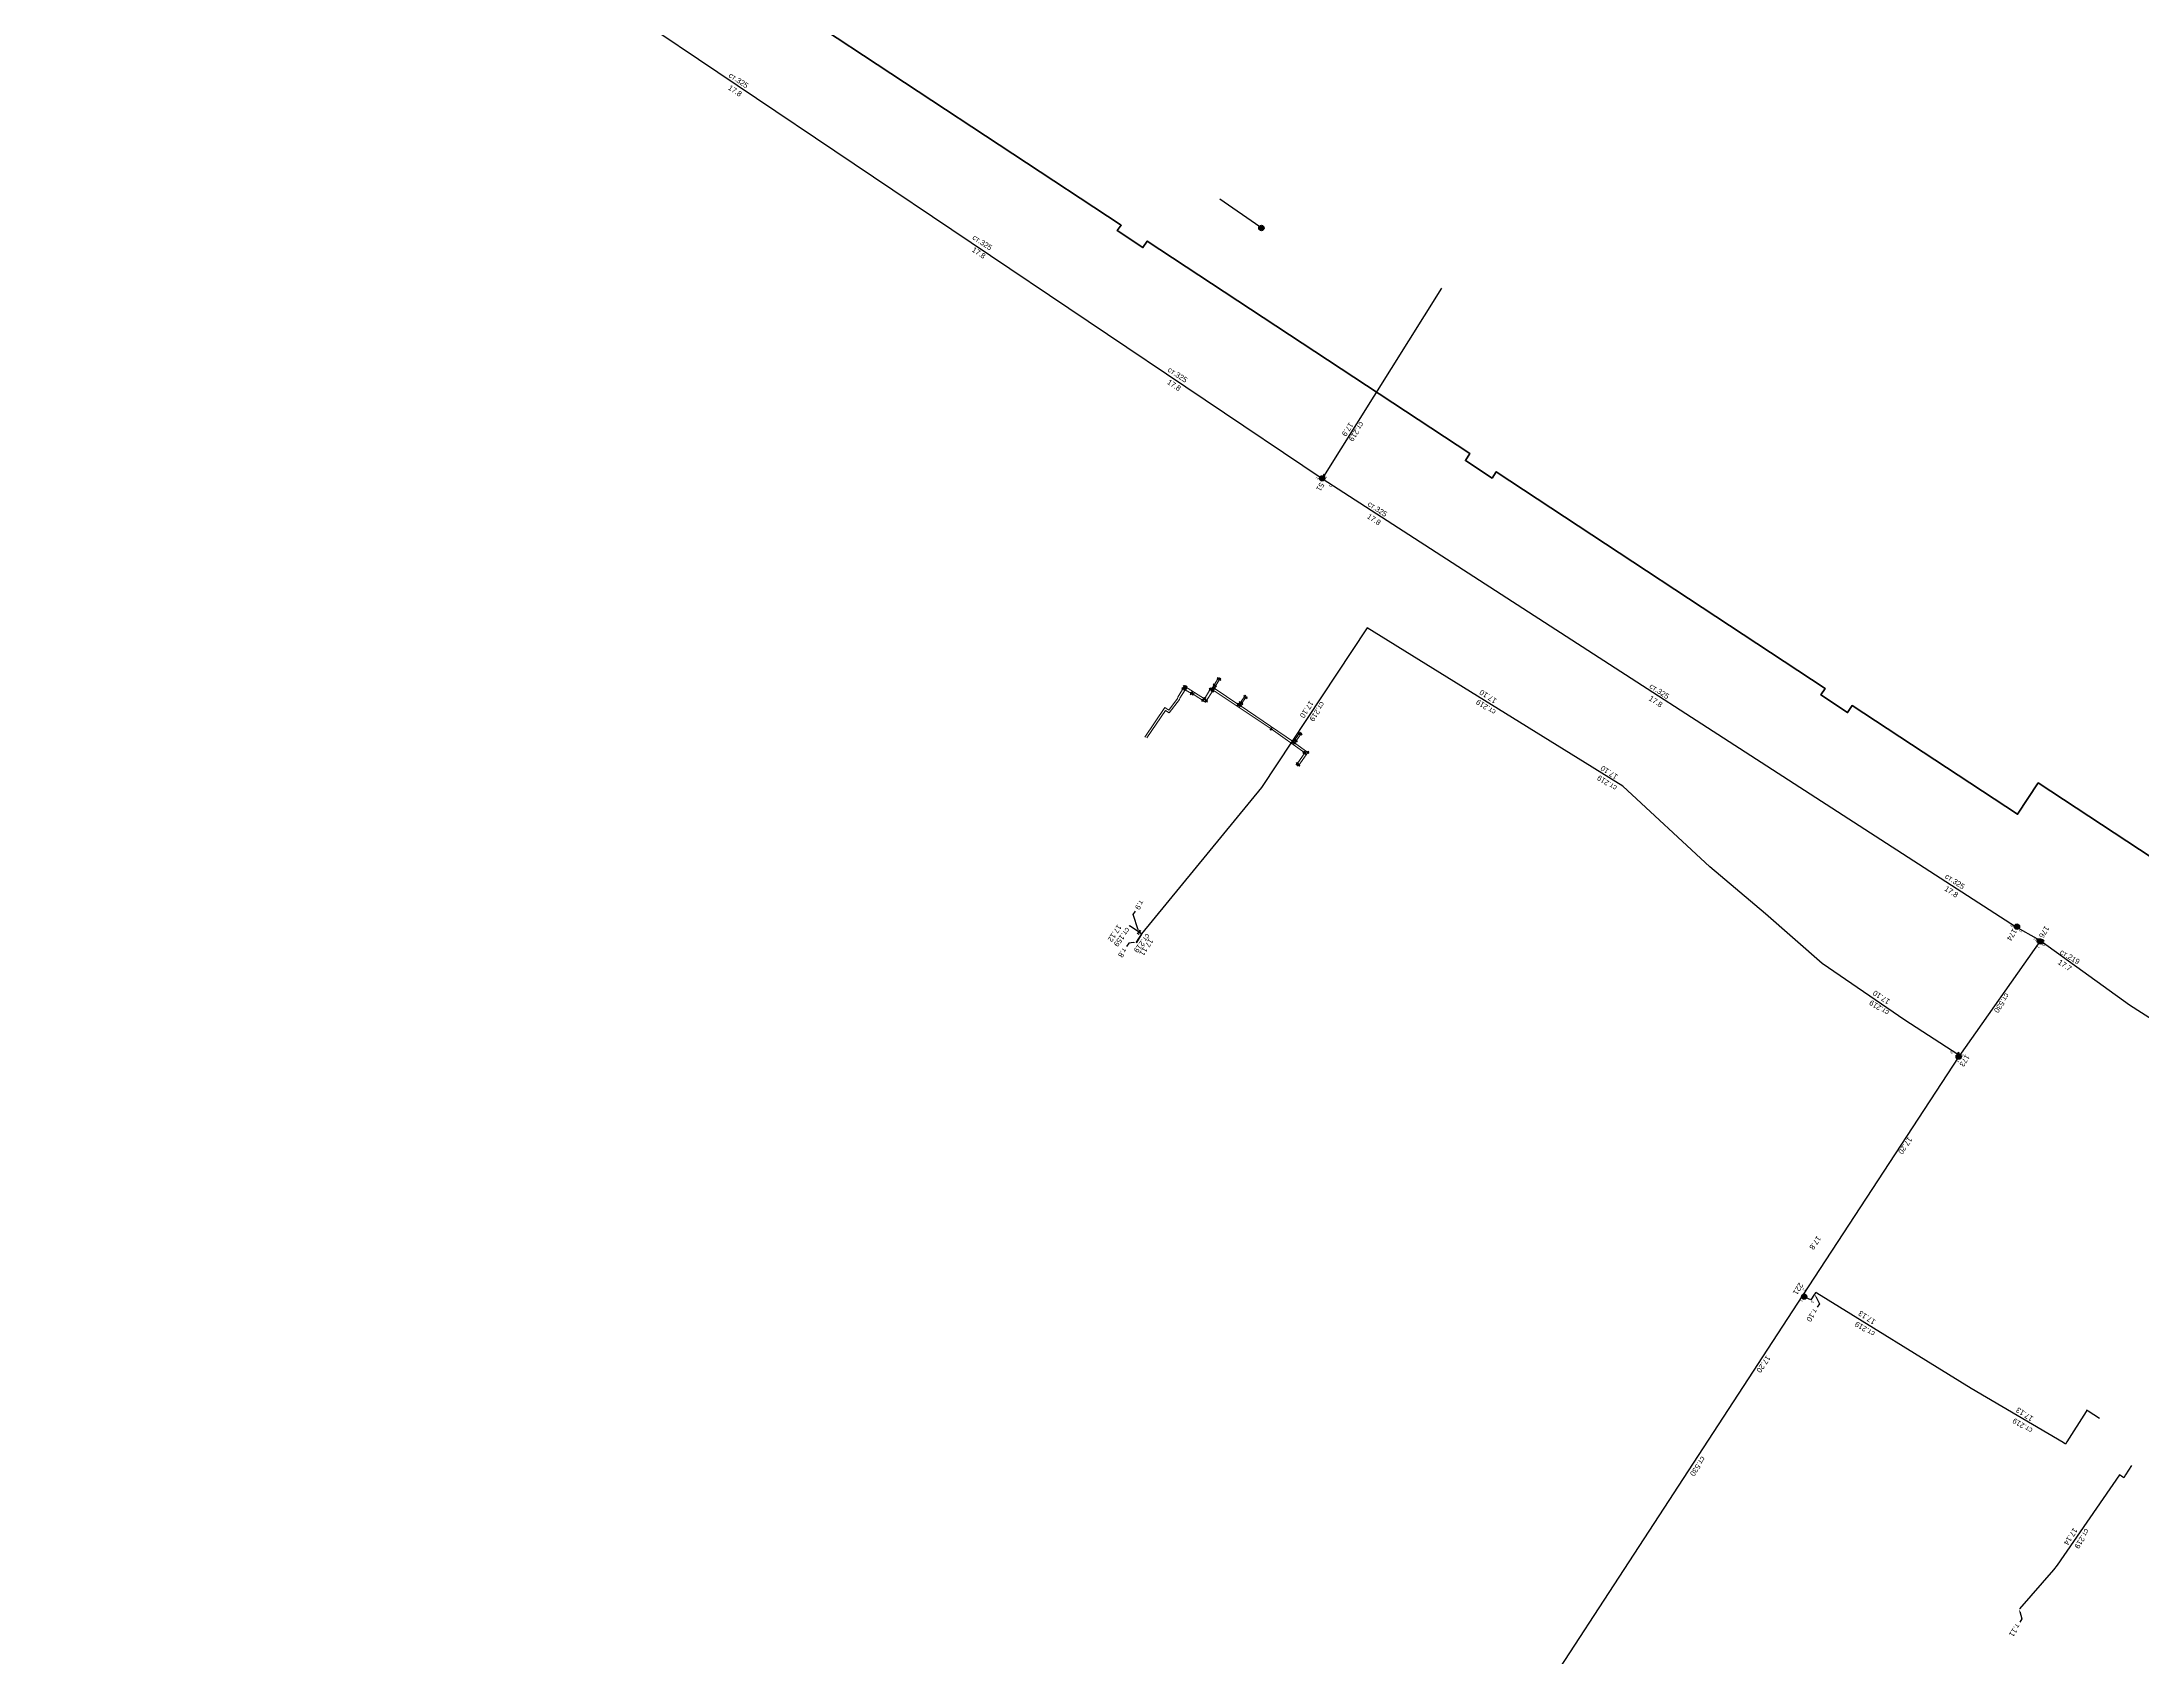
# Model space of a CAD drawing. Header units: millimetres. Extents: x 3214760 to 3224023, y 538957 to 542465.
# Drawn here: x 3222277.7 to 3222667.7, y 540942.3 to 541242.3 of the extents above; entities that cross this region are included whole.
import ezdxf
from ezdxf import colors
from ezdxf.entities.mleader import LeaderData, LeaderLine
from ezdxf.enums import TextEntityAlignment as Align
from ezdxf.math import Vec2, Vec3

# ---------------------------------------------------------------- set-up
doc = ezdxf.new("R2010")
doc.units = ezdxf.units.MM
doc.header["$PDMODE"] = 35
doc.header["$PDSIZE"] = 0.2
for name, color, linetype in [('06_Инженерно-технические сооружения', 7, 'Continuous'), ('61_Отметки высоты поверхности', 7, 'Continuous'), ('_Аммиак', 7, 'Continuous'), ('_Осветленная вода_Колодцы', 30, 'Continuous'), ('_Осветленная вода_Номер_труб', 7, 'Continuous'), ('_Осветленная вода_Подземка', 7, 'Continuous'), ('_ПЛК', 7, 'Continuous'), ('_ПЛК крышка колодец', 7, 'Continuous')]:
    doc.layers.add(name, color=color, linetype=linetype)
for name, color, linetype, lineweight in [('_Осветленная вода_Надземка', 7, 'Continuous', 9), ('_Осветленная вода_Номер участка', 7, 'Continuous', 9), ('_Осветленная вода_Точки', 7, 'Continuous', 9)]:
    doc.layers.add(name, color=color, linetype=linetype, lineweight=lineweight)
doc.styles.add('LIKE11', font='bm431.shx')
doc.styles.add('LIKE32', font='peteri.shx')
doc.styles.add('Line_GUGK', font='bm431.ttf')
doc.styles.add('Высотная отметка', font='', dxfattribs={"height": 0.2})
doc.styles.add('Имя', font='', dxfattribs={"height": 0.2})
doc.styles.get('Высотная отметка').set_extended_font_data('MS Shell Dlg 2')
doc.styles.get('Имя').set_extended_font_data('MS Shell Dlg 2')
doc.linetypes.add('g5_122_kl', pattern='A,1,-1,1.5,-0.4,["Кл",Line_GUGK,S=1,R=0,X=0,Y=-0.5],-2.4,1.5,-1,4,-1,4,-1,3', length=21.8)
doc.linetypes.add('g5_122_vpr', pattern='A,1,-1,1.5,-0.4,["Впр",Line_GUGK,S=1,R=0,X=0,Y=-0.5],-3.2,1.5,-1,4,-1,4,-1,3', length=22.6)

# ---------------------------------------------------------------- blocks, each defined once
blk = doc.blocks.new('g5_117kl')
h = blk.add_hatch(color=255)
h.paths.add_polyline_path([(0.42, 0.2, 0.633652), (-0.42, 0.2)])
h.paths.add_polyline_path([(-0.45, 0.12, 0.067116), (-0.46, 0, 0.067116), (-0.45, -0.12), (0.45, -0.12, 0.067116), (0.46, 0, 0.067116), (0.45, 0.12)])
h.paths.add_polyline_path([(-0.42, -0.2, 0.633652), (0.42, -0.2)])
at = {"color": 0}
for p, q in [((-0.47, 0.16), (0.47, 0.16)), ((-0.47, -0.16), (0.47, -0.16))]:
    blk.add_line(p, q, dxfattribs=at)
blk.add_circle((0, 0), 0.5, dxfattribs=at)
blk = doc.blocks.new('g5_117')
h = blk.add_hatch(color=255)
h.paths.add_polyline_path([(-0.3, 0.35), (0.35, -0.3, 0.177899), (0.46, 0, 0.639215)])
h.paths.add_polyline_path([(-0.35, 0.3, 0.177899), (-0.46, 0, 0.639215), (0.3, -0.35)])
at = {"color": 0}
blk.add_lwpolyline([(0.35, -0.35), (-0.35, 0.35)], dxfattribs=at)
blk.add_circle((0, 0), 0.5, dxfattribs=at)
blk = doc.blocks.new('ИИ27001')
at = {"color": 0, "flags": 128}
blk.add_lwpolyline([(-1.4, -0.7), (-1.4, 0.7), (1.4, -0.7), (1.4, 0.7)], close=True, dxfattribs=at)
blk = doc.blocks.new('g5_121_7d')
blk.add_hatch(color=0).paths.add_polyline_path([(1, -0.375), (0, 0), (1, 0.375)])
at = {"color": 0}
blk.add_lwpolyline([(1, -0.375), (0, 0), (1, 0.375)], close=True, dxfattribs=at)

msp = doc.modelspace()

# ---------------------------------------------------------------- linework, layer by layer
at = {"layer": '06_Инженерно-технические сооружения', "color": 7, "linetype": 'Continuous', "lineweight": 20, "flags": 128}
msp.add_lwpolyline([(3222482.49, 541113.12), (3222486.22, 541118.68), (3222486.95, 541118.19), (3222488.57, 541120.36), (3222488.67, 541120.59), (3222489.85, 541122.6), (3222493.61, 541120.24), (3222494.73, 541122.13), (3222494.94, 541122.1), (3222495.4, 541122.87), (3222496.15, 541124.04), (3222496.4, 541123.88), (3222495.38, 541122.24), (3222499.96, 541119.17), (3222500.25, 541119.56), (3222501.09, 541120.77), (3222501.29, 541120.51), (3222500.48, 541119.39), (3222500.22, 541119.01), (3222510.1, 541112.3), (3222510.35, 541112.65), (3222511.23, 541113.91), (3222511.49, 541113.73), (3222510.6, 541112.44), (3222510.31, 541112.07), (3222512.79, 541110.33), (3222511.08, 541107.97), (3222510.77, 541108.21), (3222512.23, 541110.24), (3222505.97, 541114.68), (3222495.19, 541121.9), (3222493.79, 541119.66), (3222491.49, 541121.15), (3222491.25, 541121.34), (3222491.16, 541121.23), (3222490.03, 541121.96), (3222489.02, 541120.4), (3222488.92, 541120.15), (3222487.04, 541117.65), (3222486.33, 541118.13), (3222482.89, 541113)], dxfattribs=at)
at = {"layer": '61_Отметки высоты поверхности', "color": 2, "ltscale": 100, "elevation": 29.1}
msp.add_lwpolyline([(3222495.21, 541121.89), (3222495.19, 541121.9)], dxfattribs=at)
at = {"layer": '61_Отметки высоты поверхности', "color": 2}
for p in [(3222496.15, 541124.04, 27.39), (3222496.4, 541123.88, 27.39), (3222489.59, 541122.19, 29.09), (3222489.82, 541122.56, 29.11), (3222489.97, 541122.53, 29.09), (3222490.03, 541121.96, 29.1), (3222490.16, 541122.41, 29.09), (3222491.16, 541121.23, 29.06), (3222491.25, 541121.34, 29.07), (3222491.49, 541121.15, 29.02), (3222493.28, 541119.99, 29.02), (3222493.54, 541120.28, 29.05), (3222493.65, 541120.33, 29.06), (3222493.94, 541119.9, 29.06), (3222494.67, 541122.04, 29.04), (3222494.85, 541122.11, 29.07), (3222494.94, 541122.1, 29.09), (3222495.08, 541121.73, 29.07), (3222495.21, 541121.89, 29.1), (3222495.4, 541122.87, 29.08), (3222495.4, 541122.28, 29.09), (3222495.44, 541122.2, 29.09), (3222495.65, 541122.69, 29.08), (3222499.86, 541119.24, 29.1), (3222500.25, 541119.56, 29.11), (3222500.48, 541119.39, 29.11), (3222501.09, 541120.77, 27.34), (3222501.29, 541120.51, 27.35), (3222499.98, 541119.2, 29.12), (3222500.24, 541119.05, 29.11), (3222500.28, 541118.97, 29.09), (3222505.97, 541114.68, 29.15), (3222510.08, 541112.32, 29.15), (3222510.12, 541112.32, 29.17), (3222510.31, 541112.07, 29.17), (3222510.35, 541112.65, 29.17), (3222510.6, 541112.44, 29.17), (3222511.23, 541113.91, 27.29), (3222511.49, 541113.73, 27.3), (3222510.79, 541108.24, 29.14), (3222510.85, 541108.15, 29.14), (3222511.06, 541107.98, 29.14), (3222511.09, 541107.99, 29.13), (3222512.06, 541110.36, 29.12), (3222512.19, 541110.18, 29.13), (3222512.75, 541110.36, 29.14), (3222512.77, 541110.29, 29.14)]:
    msp.add_point(p, dxfattribs=at)
at = {"layer": '_Аммиак', "color": 2, "lineweight": 40, "elevation": 61.05}
msp.add_lwpolyline([(3222417.76, 541247.98), (3222478.13, 541208.22), (3222477.38, 541207.22), (3222482.17, 541204.08), (3222482.95, 541205.27), (3222542.89, 541165.81), (3222542.04, 541164.52), (3222546.99, 541161.26), (3222547.76, 541162.43), (3222608.83, 541122.2), (3222608.05, 541121), (3222613.02, 541117.73), (3222613.86, 541119.01), (3222644.59, 541098.83), (3222648.42, 541104.65), (3222688.22, 541078.51)], dxfattribs=at)
at = {"layer": '_Осветленная вода_Надземка', "color": 190, "linetype": 'g5_122_vpr', "lineweight": 30, "elevation": 29.29, "flags": 128}
for points in [[(3222481.45, 541076.92), (3222479.64, 541078.11), (3222479.6, 541078.04)], [(3222480.92, 541075.07), (3222481.01, 541075.02), (3222481.96, 541076.59), (3222481.45, 541076.92)]]:
    msp.add_lwpolyline(points, dxfattribs=at)
at = {"layer": '_Осветленная вода_Надземка', "color": 190, "linetype": 'g5_122_vpr', "lineweight": 30, "flags": 128}
for points in [[(3222659.79, 540986.62), (3222657.71, 540987.95), (3222657.41, 540988.14), (3222657.29, 540987.94), (3222653.74, 540982.29), (3222653.48, 540981.87), (3222653.02, 540982.13), (3222635.97, 540992.17), (3222607.3, 541009.91), (3222607.3, 541009.91), (3222607.11, 541010.03), (3222606.9, 541009.7)], [(3222665.72, 540977.9), (3222664.64, 540976.16), (3222664.29, 540975.61), (3222663.86, 540975.88), (3222663.49, 540976.13), (3222651.92, 540959.39), (3222651.23, 540958.48), (3222644.92, 540951.29)]]:
    msp.add_lwpolyline(points, dxfattribs=at)
at = {"layer": '_Осветленная вода_Подземка', "color": 150, "linetype": 'g5_122_vpr', "lineweight": 30, "flags": 128}
for points in [[(3222041.23, 541532.93), (3222025.43, 541510.79), (3222014.65, 541496.08), (3222042.99, 541477.19), (3222064.09, 541463.56), (3222091.36, 541443.23), (3222205.77, 541367.26), (3222221.71, 541355.42), (3222236.92, 541346.41), (3222271.5, 541324.5), (3222288.54, 541312.03), (3222316.15, 541294.96), (3222346.3, 541274.75), (3222385.09, 541248.83), (3222515.44, 541161.21), (3222644.39, 541077.84), (3222648.17, 541075.73)], [(3222537.62, 541196.55), (3222515.66, 541161.56), (3222515.44, 541161.21)], [(3222633.77, 541054), (3222633.46, 541054.19), (3222623.62, 541060.6), (3222608.31, 541071.09), (3222597.75, 541080.35), (3222587.42, 541089.09), (3222571.28, 541104.03), (3222523.77, 541133.46), (3222504.2, 541103.8), (3222481.88, 541076.64), (3222480.92, 541075.07)], [(3222648.81, 541075.37), (3222648.81, 541075.37), (3222649.16, 541075.12), (3222665.35, 541063.44), (3222708.32, 541036.01), (3222721.75, 541026.45), (3222728.51, 541021.63), (3222741.9, 541039.62), (3222769.35, 541079.23), (3222776.44, 541091.15), (3222776.18, 541100.37), (3222775.82, 541106.4)], [(3222648.17, 541075.73), (3222648.81, 541075.37), (3222633.65, 541053.83), (3222604.63, 541009.45), (3222492.26, 540837.07), (3222461.05, 540789.5), (3222428.19, 540739.89), (3222381.91, 540668.49), (3222360.51, 540682.2), (3222326.99, 540703.69), (3222325.58, 540701.55), (3222316.68, 540687.72), (3222291.98, 540651.81), (3222258.18, 540600.53), (3222223.59, 540621.75), (3222199.93, 540636.95), (3222183.69, 540612.27), (3222062.39, 540692.26)], [(3222606.9, 541009.7), (3222606.2, 541008.64), (3222604.57, 541009.35)]]:
    msp.add_lwpolyline(points, dxfattribs=at)
at = {"layer": '_ПЛК', "color": 5, "linetype": 'g5_122_kl', "lineweight": 30, "ltscale": 0.95, "elevation": 25.81, "flags": 128}
msp.add_lwpolyline([(3222503.87, 541207.94), (3222496.43, 541213.06)], dxfattribs=at)

# ---------------------------------------------------------------- block references
at = {"layer": '_Осветленная вода_Колодцы', "color": 150, "linetype": 'Continuous', "lineweight": 20}
for p in [(3222515.44, 541161.21), (3222644.46, 541077.96), (3222648.73, 541075.22), (3222633.65, 541053.83), (3222604.95, 541009.24)]:
    msp.add_blockref('g5_117', p, dxfattribs=at)
at = {"layer": '_Осветленная вода_Надземка', "color": 190, "linetype": 'g5_122_vpr', "lineweight": 30, "xscale": 0.2499999999999997, "yscale": 0.2499999999999997, "rotation": 55.67649301828109}
msp.add_blockref('ИИ27001', (3222481.45, 541076.92, 29.29), dxfattribs=at)
at = {"layer": '_Осветленная вода_Подземка', "color": 150, "linetype": 'Continuous', "lineweight": 30, "xscale": 0.2499999999999997, "yscale": 0.2499999999999997, "rotation": 55.67649301828109}
for p in [(3222515.66, 541161.56), (3222649.16, 541075.12, 25.25), (3222633.46, 541054.19)]:
    msp.add_blockref('ИИ27001', p, dxfattribs=at)
at = {"layer": '_Осветленная вода_Подземка', "color": 150, "linetype": 'g5_122_vpr', "lineweight": 30, "xscale": 0.4999999999999999, "yscale": 0.4999999999999999, "rotation": 325.6686624513804}
msp.add_blockref('g5_121_7d', (3222648.17, 541075.73, 25.25), dxfattribs=at)
at = {"layer": '_ПЛК крышка колодец', "color": 104, "linetype": 'Continuous', "lineweight": 40}
msp.add_blockref('g5_117kl', (3222504.16, 541207.71), dxfattribs=at)

# ---------------------------------------------------------------- texts
at = {"layer": '61_Отметки высоты поверхности', "color": 2}
for s, style, p in [('27.3900', 'Высотная отметка', (3222496.21, 541123.98, -1.41)), ('27.3950', 'Высотная отметка', (3222496.46, 541123.82, -1.4)), ('29.0940', 'Высотная отметка', (3222489.66, 541122.13, 0.3)), ('29.1050', 'Высотная отметка', (3222489.89, 541122.5, 0.31)), ('29.0920', 'Высотная отметка', (3222490.04, 541122.47, 0.3)), ('29.0960', 'Высотная отметка', (3222490.1, 541121.9, 0.3)), ('29.0930', 'Высотная отметка', (3222490.23, 541122.35, 0.3)), ('29.0640', 'Высотная отметка', (3222491.23, 541121.17, 0.27)), ('29.0750', 'Высотная отметка', (3222491.32, 541121.29, 0.28)), ('29.0240', 'Высотная отметка', (3222491.56, 541121.09, 0.23)), ('29.0180', 'Высотная отметка', (3222493.34, 541119.93, 0.22)), ('29.0460', 'Высотная отметка', (3222493.61, 541120.22, 0.25)), ('29.0600', 'Высотная отметка', (3222493.72, 541120.27, 0.26)), ('29.0590', 'Высотная отметка', (3222494, 541119.84, 0.26)), ('29.0390', 'Высотная отметка', (3222494.74, 541121.98, 0.24)), ('29.0650', 'Высотная отметка', (3222494.92, 541122.05, 0.27)), ('29.0850', 'Высотная отметка', (3222495, 541122.04, 0.29)), ('29.0700', 'Высотная отметка', (3222495.15, 541121.67, 0.27)), ('29.0980', 'Высотная отметка', (3222495.28, 541121.83, 0.3)), ('29.0910', 'Высотная отметка', (3222495.46, 541122.22, 0.3)), ('29.0780', 'Высотная отметка', (3222495.47, 541122.81, 0.28)), ('29.0940', 'Высотная отметка', (3222495.51, 541122.14, 0.3)), ('29.0840', 'Высотная отметка', (3222495.71, 541122.63, 0.29)), ('29.1090', 'Высотная отметка', (3222500.32, 541119.5, 0.31)), ('27.3420', 'Высотная отметка', (3222501.15, 541120.71, -1.45)), ('27.3500', 'Высотная отметка', (3222501.36, 541120.45, -1.45)), ('29.1030', 'Высотная отметка', (3222499.63, 541119.1, 0.31)), ('29.1160', 'Высотная отметка', (3222499.75, 541119.06, 0.32)), ('29.1060', 'Высотная отметка', (3222500.3, 541118.99, 0.31)), ('29.0910', 'Высотная отметка', (3222500.34, 541118.91, 0.3)), ('29.1050', 'Высотная отметка', (3222500.55, 541119.33, 0.31)), ('29.1530', 'Высотная отметка', (3222506.04, 541114.62, 0.36)), ('29.1520', 'Высотная отметка', (3222509.74, 541112.36, 0.36)), ('29.1690', 'Высотная отметка', (3222509.93, 541112.47, 0.37)), ('29.1700', 'Высотная отметка', (3222510.37, 541112.01, 0.38)), ('29.1660', 'Высотная отметка', (3222510.41, 541112.59, 0.37)), ('29.1670', 'Высотная отметка', (3222510.69, 541112.41, 0.37)), ('27.2880', 'Высотная отметка', (3222511.3, 541113.85, -1.51)), ('27.3020', 'Высотная отметка', (3222511.56, 541113.67, -1.49)), ('29.1360', 'Высотная отметка', (3222510.85, 541108.19, 0.34)), ('29.1390', 'Высотная отметка', (3222510.92, 541108.09, 0.34)), ('29.1350', 'Высотная отметка', (3222511.12, 541107.93, 0.34)), ('53', 'Имя', (3222511.16, 541108.08, 0.33)), ('29.1280', 'Высотная отметка', (3222511.16, 541107.93, 0.33)), ('29.1200', 'Высотная отметка', (3222512.12, 541110.3, 0.32)), ('29.1340', 'Высотная отметка', (3222512.25, 541110.12, 0.34)), ('29.1360', 'Высотная отметка', (3222512.81, 541110.3, 0.34)), ('29.1350', 'Высотная отметка', (3222512.83, 541110.23, 0.34))]:
    msp.add_text(s, height=0.05, dxfattribs=dict(at, style=style)).set_placement(p, align=Align.MIDDLE_LEFT)
at = {"layer": '_Осветленная вода_Колодцы', "color": 150, "linetype": 'Continuous', "lineweight": 15, "style": 'LIKE11'}
for s, p in [('51', (3222515.07, 541160.54)), ('174', (3222643.71, 541077.68)), ('176', (3222649.7, 541078.2)), ('173', (3222634.94, 541054.32)), ('221', (3222604.01, 541011.94))]:
    msp.add_text(s, height=1, rotation=238.0191, dxfattribs=at).set_placement(p)
at = {"layer": '_Осветленная вода_Надземка', "color": 190, "linetype": 'g5_122_vpr', "lineweight": 15, "style": 'LIKE32'}
for s, rotation, p in [('ст.159', 232.3122, (3222479.1, 541077.91)), ('ст.219', 232.3122, (3222482.82, 541076.77)), ('ст.219', 149.1923, (3222618.19, 541002.64)), ('ст.219', 149.1923, (3222647.47, 540984.69)), ('ст.219', 239.1923, (3222657.15, 540966.27))]:
    msp.add_text(s, height=1, rotation=rotation, dxfattribs=at).set_placement(p)
at = {"layer": '_Осветленная вода_Номер участка', "color": 132, "linetype": 'g5_122_vpr', "lineweight": 15, "style": 'LIKE32'}
for s, rotation, p in [('17.8', 326.6473, (3222405.02, 541233.52)), ('17.8', 326.6473, (3222450.28, 541203.42)), ('17.8', 326.6473, (3222486.55, 541178.85)), ('17.9', 236.6473, (3222520.49, 541171.7)), ('17.8', 326.6473, (3222523.66, 541153.92)), ('17.10', 236.6473, (3222513.12, 541120.02)), ('17.10', 146.6473, (3222547.96, 541120.15)), ('17.8', 326.6473, (3222576, 541120.09)), ('17.10', 146.6473, (3222570.45, 541106.05)), ('17.8', 326.6473, (3222630.89, 541084.77)), ('17.12', 236.6473, (3222477.45, 541078.44)), ('17.11', 236.6473, (3222483.32, 541075.86)), ('17.7', 326.6473, (3222651.96, 541071.11)), ('17.10', 146.6473, (3222621, 541064.3)), ('17.20', 235.7568, (3222624.29, 541039)), ('17.8', 235.4522, (3222607.36, 541020.62)), ('17.13', 146.6473, (3222618.32, 541004.81)), ('17.20', 235.7568, (3222597.97, 540998.41)), ('17.13', 146.6473, (3222647.6, 540986.85)), ('17.14', 236.6473, (3222654.98, 540966.4))]:
    msp.add_text(s, height=1, rotation=rotation, dxfattribs=at).set_placement(p)
at = {"layer": '_Осветленная вода_Номер_труб', "color": 150, "linetype": 'Continuous', "lineweight": 15, "style": 'LIKE11'}
for s, p in [('2', (3222514.44, 541161.55)), ('3', (3222515.94, 541161.76)), ('1', (3222516.88, 541160.06)), ('2', (3222643.33, 541078.39)), ('1', (3222645.04, 541077.38)), ('2', (3222647.76, 541075.82)), ('1', (3222648.28, 541074.49)), ('3', (3222649.31, 541074.86)), ('2', (3222632.23, 541054.9)), ('1', (3222633.39, 541053.24)), ('3', (3222634.2, 541054.51)), ('2', (3222604.81, 541010.84)), ('1', (3222604.33, 541008.81)), ('3', (3222606.37, 541008.59))]:
    msp.add_text(s, height=0.5, rotation=236.2906, dxfattribs=at).set_placement(p)
at = {"layer": '_Осветленная вода_Подземка', "color": 150, "linetype": 'g5_122_vpr', "lineweight": 15, "style": 'LIKE32'}
for s, rotation, p in [('ст.325', 326.4204, (3222405.12, 541235.82)), ('ст.325', 326.4204, (3222450.39, 541205.72)), ('ст.325', 326.4204, (3222486.65, 541181.15)), ('ст.219', 236.4204, (3222522.5, 541171.85)), ('ст.325', 326.4204, (3222523.76, 541156.22)), ('ст.219', 237.3483, (3222515.19, 541119.86)), ('ст.219', 147.3483, (3222547.8, 541118.08)), ('ст.325', 326.4204, (3222576.11, 541122.38)), ('ст.219', 147.3483, (3222570.29, 541103.99)), ('ст.325', 326.4204, (3222631, 541087.06)), ('ст.219', 328.573, (3222652.32, 541072.98)), ('ст.530', 236.4204, (3222642.33, 541065.72)), ('ст.219', 147.3483, (3222620.83, 541062.24)), ('ст.530', 236.4204, (3222585.89, 540979.68))]:
    msp.add_text(s, height=1, rotation=rotation, dxfattribs=at).set_placement(p)

# ---------------------------------------------------------------- leaders
at = {"layer": '_Осветленная вода_Точки', "color": 7, "linetype": 'Continuous', "lineweight": 20}
ml = msp.add_multileader_mtext('Standard', dxfattribs=at)
ml.set_content('т.9', color=7, style='LIKE32')
ml.set_leader_properties()
ml.build(insert=Vec2(0, 0))
ml.multileader.update_dxf_attribs({"arrow_head_size": 0.5})
ctx = ml.context
ctx.base_point, ctx.char_height, ctx.arrow_head_size, ctx.landing_gap_size, ctx.plane_origin, ctx.plane_x_axis, ctx.plane_y_axis = Vec3(3222482.52, 541083.53), 1, 0.5, 0.5, Vec3(3222480.41, 541077.92), Vec3(-0.544639, -0.838671), Vec3(0.838671, -0.544639)
ctx.text_align_type = 2
notes = []
notes.append((ctx, [(1, (1, 1, 0), (3222480.35, 541080.19), (0.544639, 0.838671), 0.744, [(0, [(3222481.45, 541076.92)], 0, [])])]))
ctx.mtext.insert, ctx.mtext.text_direction, ctx.mtext.rotation, ctx.mtext.alignment, ctx.mtext.line_spacing_factor, ctx.mtext.flow_direction = Vec3(3222481.45, 541080.96), Vec3(-0.544639, -0.838671), 4.13643, 3, 0.3, 5
ml = msp.add_multileader_mtext('Standard', dxfattribs=at)
ml.set_content('т.8', color=7, style='LIKE32')
ml.set_leader_properties()
ml.build(insert=Vec2(0, 0))
ml.multileader.update_dxf_attribs({"arrow_head_size": 0.5})
ctx = ml.context
ctx.base_point, ctx.char_height, ctx.arrow_head_size, ctx.landing_gap_size, ctx.plane_origin, ctx.plane_x_axis, ctx.plane_y_axis = Vec3(3222479.14, 541074.28), 1, 0.5, 0.5, Vec3(3222478.85, 541070.88), Vec3(-0.544639, -0.838671), Vec3(0.838671, -0.544639)
notes.append((ctx, [(0, (1, 1, 0), (3222479.54, 541074.91), (-0.544639, -0.838671), 0.744, [(0, [(3222480.92, 541075.07)], 0, [])])]))
ctx.mtext.insert, ctx.mtext.text_direction, ctx.mtext.rotation, ctx.mtext.line_spacing_factor, ctx.mtext.flow_direction = Vec3(3222479.28, 541073.59), Vec3(-0.544639, -0.838671), 4.13643, 0.3, 5
ml = msp.add_multileader_mtext('Standard', dxfattribs=at)
ml.set_content('т.10', color=7, style='LIKE32')
ml.set_leader_properties()
ml.build(insert=Vec2(0, 0))
ml.multileader.update_dxf_attribs({"arrow_head_size": 0.5})
ctx = ml.context
ctx.base_point, ctx.char_height, ctx.arrow_head_size, ctx.landing_gap_size, ctx.plane_origin, ctx.plane_x_axis, ctx.plane_y_axis = Vec3(3222607.39, 541007.28), 1, 0.5, 0.5, Vec3(3222608.29, 541004.32), Vec3(-0.544639, -0.838671), Vec3(0.838671, -0.544639)
notes.append((ctx, [(0, (1, 1, 0), (3222607.8, 541007.9), (-0.544639, -0.838671), 0.744, [(0, [(3222606.9, 541009.7)], 0, [])])]))
ctx.mtext.insert, ctx.mtext.text_direction, ctx.mtext.rotation, ctx.mtext.line_spacing_factor, ctx.mtext.flow_direction = Vec3(3222607.54, 541006.59), Vec3(-0.544639, -0.838671), 4.13643, 0.3, 5
ml = msp.add_multileader_mtext('Standard', dxfattribs=at)
ml.set_content('т.11', color=7, style='LIKE32')
ml.set_leader_properties()
ml.build(insert=Vec2(0, 0))
ml.multileader.update_dxf_attribs({"arrow_head_size": 0.5})
ctx = ml.context
ctx.base_point, ctx.char_height, ctx.arrow_head_size, ctx.landing_gap_size, ctx.plane_origin, ctx.plane_x_axis, ctx.plane_y_axis = Vec3(3222644.99, 540948.77), 1, 0.5, 0.5, Vec3(3222644.71, 540945.37), Vec3(-0.544639, -0.838671), Vec3(0.838671, -0.544639)
notes.append((ctx, [(0, (1, 1, 0), (3222645.39, 540949.4), (-0.544639, -0.838671), 0.744, [(0, [(3222644.87, 540951.24)], 0, [])])]))
ctx.mtext.insert, ctx.mtext.text_direction, ctx.mtext.rotation, ctx.mtext.line_spacing_factor, ctx.mtext.flow_direction = Vec3(3222645.14, 540948.08), Vec3(-0.544639, -0.838671), 4.13643, 0.3, 5
for ctx, leaders in notes:
    for number, flags, end, landing, length, lines in leaders:
        leader = LeaderData()
        leader.index, (leader.has_last_leader_line, leader.has_dogleg_vector, leader.attachment_direction) = number, flags
        leader.last_leader_point, leader.dogleg_vector, leader.dogleg_length = Vec3(end), Vec3(landing), length
        for number, points, colour, breaks in lines:
            line = LeaderLine()
            line.index, line.vertices, line.color, line.breaks = number, Vec3.list(points), colors.encode_raw_color(colour), breaks
            leader.lines.append(line)
        ctx.leaders.append(leader)

doc.saveas('drawing.dxf')
